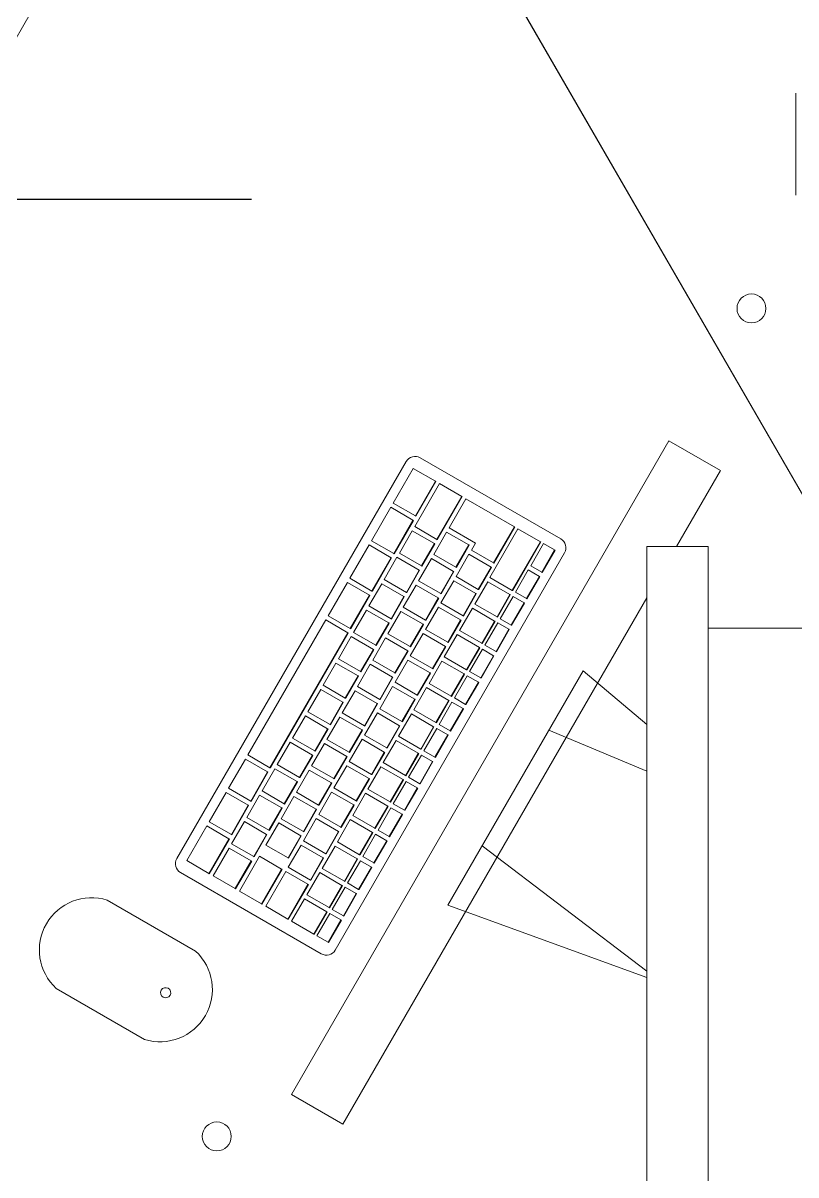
# Model space of a CAD drawing. Header units: millimetres. Extents: x 155920 to 295199, y -4084 to 97293.
# Drawn here: x 182685 to 183166, y 23901 to 24618 of the extents above; entities that cross this region are included whole.
import ezdxf

# ---------------------------------------------------------------- set-up
doc = ezdxf.new("R2010")
doc.units = ezdxf.units.MM
doc.header["$MEASUREMENT"] = 0
for name, color, linetype, lineweight in [('A-GENM', 8, 'CONTINUOUS', 9), ('E-ELEC-EQPM', 8, 'CONTINUOUS', 9), ('I-FURN', 8, 'CONTINUOUS', 9)]:
    doc.layers.add(name, color=color, linetype=linetype, lineweight=lineweight)
doc.layers.add('Social Distancing', color=7, linetype='CONTINUOUS')

msp = doc.modelspace()

# ---------------------------------------------------------------- linework, layer by layer
at = {"layer": 'A-GENM'}
for p, q in [((183165.88, 24574.13), (183165.88, 24510.63)), ((182931.95, 24347.16), (183019.56, 24296.58)), ((182780.51, 24097.56), (182923.28, 24344.84)), ((182927.7, 24340.52), (182915.2, 24318.86)), ((182941.5, 24332.55), (182927.7, 24340.52)), ((182929, 24310.89), (182941.5, 24332.55)), ((182941.74, 24332.41), (182929.24, 24310.76)), ((182941.5, 24332.55), (182941.74, 24332.41)), ((182944.07, 24331.06), (182928.57, 24304.22)), ((182957.89, 24323.08), (182944.07, 24331.06)), ((182915.2, 24318.86), (182929, 24310.89)), ((182942.39, 24296.23), (182957.89, 24323.08)), ((182958.13, 24322.94), (182942.63, 24296.1)), ((182960.46, 24321.6), (182949.96, 24303.41)), ((182957.89, 24323.08), (182958.13, 24322.94)), ((182990.68, 24304.15), (182960.46, 24321.6)), ((182913.7, 24316.27), (182901.7, 24295.48)), ((182927.5, 24308.3), (182913.7, 24316.27)), ((182929, 24310.89), (182929.24, 24310.76)), ((182915.5, 24287.51), (182927.5, 24308.3)), ((182927.74, 24308.16), (182915.74, 24287.37)), ((182927.5, 24308.3), (182927.74, 24308.16)), ((182928.57, 24304.22), (182942.39, 24296.23)), ((182977.68, 24281.64), (182990.68, 24304.15)), ((182990.92, 24304.02), (182977.92, 24281.5)), ((182990.68, 24304.15), (182990.92, 24304.02)), ((182927.07, 24301.62), (182919.07, 24287.76)), ((182940.89, 24293.64), (182927.07, 24301.62)), ((182948.46, 24300.81), (182940.46, 24286.96)), ((182962.29, 24292.83), (182948.46, 24300.81)), ((182949.96, 24303.41), (182966.36, 24293.95)), ((182992.77, 24302.95), (182975.27, 24272.64)), ((183006.83, 24294.83), (182992.77, 24302.95)), ((182900.2, 24292.88), (182888.2, 24272.1)), ((182914, 24284.91), (182900.2, 24292.88)), ((182901.7, 24295.48), (182915.5, 24287.51)), ((182932.89, 24279.78), (182940.89, 24293.64)), ((182941.13, 24293.5), (182933.13, 24279.64)), ((182940.89, 24293.64), (182941.13, 24293.5)), ((182942.39, 24296.23), (182942.63, 24296.1)), ((182954.29, 24278.98), (182962.29, 24292.83)), ((182962.53, 24292.69), (182954.53, 24278.84)), ((182962.29, 24292.83), (182962.53, 24292.69)), ((182966.36, 24293.95), (182963.86, 24289.62)), ((182963.86, 24289.62), (182977.68, 24281.64)), ((182989.33, 24264.52), (183006.83, 24294.83)), ((183007.07, 24294.69), (182989.57, 24264.38)), ((183008.78, 24293.7), (183000.78, 24279.84)), ((183006.83, 24294.83), (183007.07, 24294.69)), ((183007.7, 24275.85), (183015.7, 24289.71)), ((183015.94, 24289.57), (183007.94, 24275.71)), ((183015.7, 24289.71), (183008.78, 24293.7)), ((183015.7, 24289.71), (183015.94, 24289.57)), ((183021.89, 24287.91), (182879.12, 24040.63)), ((182902, 24264.13), (182914, 24284.91)), ((182914.24, 24284.78), (182902.24, 24263.99)), ((182917.57, 24285.16), (182909.57, 24271.31)), ((182914, 24284.91), (182914.24, 24284.78)), ((182915.5, 24287.51), (182915.74, 24287.37)), ((182931.39, 24277.18), (182917.57, 24285.16)), ((182919.07, 24287.76), (182932.89, 24279.78)), ((182938.96, 24284.36), (182930.96, 24270.5)), ((182952.79, 24276.38), (182938.96, 24284.36)), ((182940.46, 24286.96), (182954.29, 24278.98)), ((182962.36, 24287.02), (182954.36, 24273.16)), ((182976.18, 24279.04), (182962.36, 24287.02)), ((182923.39, 24263.33), (182931.39, 24277.18)), ((182931.63, 24277.04), (182923.63, 24263.19)), ((182931.39, 24277.18), (182931.63, 24277.04)), ((182932.89, 24279.78), (182933.13, 24279.64)), ((182944.79, 24262.52), (182952.79, 24276.38)), ((182953.03, 24276.24), (182945.03, 24262.38)), ((182952.79, 24276.38), (182953.03, 24276.24)), ((182954.29, 24278.98), (182954.53, 24278.84)), ((182968.18, 24265.18), (182976.18, 24279.04)), ((182976.42, 24278.9), (182968.42, 24265.04)), ((182976.18, 24279.04), (182976.42, 24278.9)), ((182977.68, 24281.64), (182977.92, 24281.5)), ((182999.28, 24277.25), (182991.28, 24263.39)), ((183006.2, 24273.26), (182999.28, 24277.25)), ((183000.78, 24279.84), (183007.7, 24275.85)), ((183007.7, 24275.85), (183007.94, 24275.71)), ((182886.7, 24269.5), (182874.7, 24248.72)), ((182900.5, 24261.53), (182886.7, 24269.5)), ((182888.2, 24272.1), (182902, 24264.13)), ((182908.07, 24268.71), (182900.07, 24254.85)), ((182921.89, 24260.73), (182908.07, 24268.71)), ((182909.57, 24271.31), (182923.39, 24263.33)), ((182929.46, 24267.9), (182921.46, 24254.05)), ((182943.29, 24259.92), (182929.46, 24267.9)), ((182930.96, 24270.5), (182944.79, 24262.52)), ((182952.86, 24270.57), (182944.86, 24256.71)), ((182966.68, 24262.58), (182952.86, 24270.57)), ((182954.36, 24273.16), (182968.18, 24265.18)), ((182974.01, 24269.9), (182966.01, 24256.04)), ((182987.83, 24261.92), (182974.01, 24269.9)), ((182975.27, 24272.64), (182989.33, 24264.52)), ((182998.2, 24259.4), (183006.2, 24273.26)), ((183006.44, 24273.12), (182998.44, 24259.26)), ((183006.2, 24273.26), (183006.44, 24273.12)), ((182888.5, 24240.75), (182900.5, 24261.53)), ((182900.74, 24261.39), (182888.74, 24240.61)), ((182900.5, 24261.53), (182900.74, 24261.39)), ((182902, 24264.13), (182902.24, 24263.99)), ((182913.89, 24246.87), (182921.89, 24260.73)), ((182921.89, 24260.73), (182922.13, 24260.59)), ((182923.39, 24263.33), (182923.63, 24263.19)), ((182944.79, 24262.52), (182945.03, 24262.38)), ((182958.68, 24248.73), (182966.68, 24262.58)), ((182966.92, 24262.45), (182958.92, 24248.59)), ((182966.68, 24262.58), (182966.92, 24262.45)), ((182968.18, 24265.18), (182968.42, 24265.04)), ((182979.83, 24248.06), (182987.83, 24261.92)), ((182988.07, 24261.78), (182980.07, 24247.92)), ((182989.78, 24260.79), (182981.78, 24246.93)), ((182987.83, 24261.92), (182988.07, 24261.78)), ((182989.33, 24264.52), (182989.57, 24264.38)), ((182996.7, 24256.8), (182989.78, 24260.79)), ((182991.28, 24263.39), (182998.2, 24259.4)), ((182900.07, 24254.85), (182913.89, 24246.87)), ((182922.13, 24260.59), (182914.13, 24246.73)), ((182921.46, 24254.05), (182935.29, 24246.07)), ((182935.29, 24246.07), (182943.29, 24259.92)), ((182943.36, 24254.11), (182935.36, 24240.25)), ((182943.53, 24259.79), (182935.53, 24245.93)), ((182943.29, 24259.92), (182943.53, 24259.79)), ((182957.18, 24246.13), (182943.36, 24254.11)), ((182944.86, 24256.71), (182958.68, 24248.73)), ((182966.01, 24256.04), (182979.83, 24248.06)), ((182988.7, 24242.94), (182996.7, 24256.8)), ((182996.94, 24256.66), (182988.94, 24242.81)), ((182996.7, 24256.8), (182996.94, 24256.66)), ((182998.2, 24259.4), (182998.44, 24259.26)), ((182874.7, 24248.72), (182888.5, 24240.75)), ((182898.57, 24252.25), (182890.57, 24238.4)), ((182912.39, 24244.27), (182898.57, 24252.25)), ((182919.96, 24251.45), (182911.96, 24237.59)), ((182913.89, 24246.87), (182914.13, 24246.73)), ((182933.79, 24243.47), (182919.96, 24251.45)), ((182964.51, 24253.45), (182956.51, 24239.59)), ((182958.68, 24248.73), (182958.92, 24248.59)), ((182978.33, 24245.47), (182964.51, 24253.45)), ((182979.83, 24248.06), (182980.07, 24247.92)), ((182981.78, 24246.93), (182988.7, 24242.94)), ((182873.2, 24246.12), (182824.7, 24162.11)), ((182887, 24238.15), (182873.2, 24246.12)), ((182888.5, 24240.75), (182888.74, 24240.61)), ((182904.39, 24230.42), (182912.39, 24244.27)), ((182912.63, 24244.14), (182904.63, 24230.28)), ((182912.39, 24244.27), (182912.63, 24244.14)), ((182925.79, 24229.61), (182933.79, 24243.47)), ((182934.03, 24243.33), (182926.03, 24229.48)), ((182933.79, 24243.47), (182934.03, 24243.33)), ((182935.29, 24246.07), (182935.53, 24245.93)), ((182935.36, 24240.25), (182949.18, 24232.27)), ((182949.18, 24232.27), (182957.18, 24246.13)), ((182957.42, 24245.99), (182949.42, 24232.14)), ((182956.51, 24239.59), (182970.33, 24231.61)), ((182957.18, 24246.13), (182957.42, 24245.99)), ((182970.33, 24231.61), (182978.33, 24245.47)), ((182978.57, 24245.33), (182970.57, 24231.47)), ((182980.28, 24244.34), (182972.28, 24230.48)), ((182978.33, 24245.47), (182978.57, 24245.33)), ((182979.2, 24226.49), (182987.2, 24240.35)), ((182987.44, 24240.21), (182979.44, 24226.35)), ((182987.2, 24240.35), (182980.28, 24244.34)), ((182987.2, 24240.35), (182987.44, 24240.21)), ((182988.7, 24242.94), (182988.94, 24242.81)), ((182838.5, 24154.14), (182887, 24238.15)), ((182887.24, 24238.01), (182838.74, 24154.01)), ((182889.07, 24235.8), (182881.07, 24221.94)), ((182887, 24238.15), (182887.24, 24238.01)), ((182902.89, 24227.82), (182889.07, 24235.8)), ((182890.57, 24238.4), (182904.39, 24230.42)), ((182910.46, 24235), (182902.46, 24221.14)), ((182924.29, 24227.02), (182910.46, 24235)), ((182911.96, 24237.59), (182925.79, 24229.61)), ((182933.86, 24237.66), (182925.86, 24223.8)), ((182947.68, 24229.68), (182933.86, 24237.66)), ((182955.01, 24236.99), (182947.01, 24223.13)), ((182949.18, 24232.27), (182949.42, 24232.14)), ((182968.83, 24229.01), (182955.01, 24236.99)), ((182894.89, 24213.96), (182902.89, 24227.82)), ((182903.13, 24227.68), (182895.13, 24213.82)), ((182902.89, 24227.82), (182903.13, 24227.68)), ((182904.39, 24230.42), (182904.63, 24230.28)), ((182916.29, 24213.16), (182924.29, 24227.02)), ((182924.53, 24226.88), (182916.53, 24213.02)), ((182924.29, 24227.02), (182924.53, 24226.88)), ((182925.79, 24229.61), (182926.03, 24229.48)), ((182939.68, 24215.82), (182947.68, 24229.68)), ((182947.92, 24229.54), (182939.92, 24215.68)), ((182947.68, 24229.68), (182947.92, 24229.54)), ((182960.83, 24215.15), (182968.83, 24229.01)), ((182969.07, 24228.87), (182961.07, 24215.02)), ((182970.78, 24227.88), (182962.78, 24214.03)), ((182968.83, 24229.01), (182969.07, 24228.87)), ((182970.33, 24231.61), (182970.57, 24231.47)), ((182977.7, 24223.89), (182970.78, 24227.88)), ((182972.28, 24230.48), (182979.2, 24226.49)), ((182979.2, 24226.49), (182979.44, 24226.35)), ((182879.57, 24219.34), (182871.57, 24205.49)), ((182893.39, 24211.36), (182879.57, 24219.34)), ((182881.07, 24221.94), (182894.89, 24213.96)), ((182900.96, 24218.54), (182892.96, 24204.68)), ((182914.79, 24210.56), (182900.96, 24218.54)), ((182902.46, 24221.14), (182916.29, 24213.16)), ((182924.36, 24221.2), (182916.36, 24207.35)), ((182938.18, 24213.22), (182924.36, 24221.2)), ((182925.86, 24223.8), (182939.68, 24215.82)), ((182945.51, 24220.54), (182937.51, 24206.68)), ((182959.33, 24212.56), (182945.51, 24220.54)), ((182947.01, 24223.13), (182960.83, 24215.15)), ((182969.7, 24210.04), (182977.7, 24223.89)), ((182977.94, 24223.75), (182969.94, 24209.9)), ((182977.7, 24223.89), (182977.94, 24223.75)), ((182885.39, 24197.51), (182893.39, 24211.36)), ((182893.63, 24211.23), (182885.63, 24197.37)), ((182893.39, 24211.36), (182893.63, 24211.23)), ((182894.89, 24213.96), (182895.13, 24213.82)), ((182906.79, 24196.7), (182914.79, 24210.56)), ((182915.03, 24210.42), (182907.03, 24196.57)), ((182914.79, 24210.56), (182915.03, 24210.42)), ((182916.29, 24213.16), (182916.53, 24213.02)), ((182930.18, 24199.36), (182938.18, 24213.22)), ((182938.42, 24213.08), (182930.42, 24199.23)), ((182938.18, 24213.22), (182938.42, 24213.08)), ((182939.68, 24215.82), (182939.92, 24215.68)), ((182951.33, 24198.7), (182959.33, 24212.56)), ((182959.57, 24212.42), (182951.57, 24198.56)), ((182961.28, 24211.43), (182953.28, 24197.57)), ((182959.33, 24212.56), (182959.57, 24212.42)), ((182960.83, 24215.15), (182961.07, 24215.02)), ((182968.2, 24207.44), (182961.28, 24211.43)), ((182962.78, 24214.03), (182969.7, 24210.04)), ((182871.57, 24205.49), (182885.39, 24197.51)), ((182892.96, 24204.68), (182906.79, 24196.7)), ((182914.86, 24204.75), (182906.86, 24190.89)), ((182928.68, 24196.77), (182914.86, 24204.75)), ((182916.36, 24207.35), (182930.18, 24199.36)), ((182936.01, 24204.08), (182928.01, 24190.23)), ((182949.83, 24196.1), (182936.01, 24204.08)), ((182937.51, 24206.68), (182951.33, 24198.7)), ((182960.2, 24193.58), (182968.2, 24207.44)), ((182968.44, 24207.3), (182960.44, 24193.44)), ((182968.2, 24207.44), (182968.44, 24207.3)), ((182969.7, 24210.04), (182969.94, 24209.9)), ((182870.07, 24202.89), (182862.07, 24189.03)), ((182883.89, 24194.91), (182870.07, 24202.89)), ((182891.46, 24202.09), (182883.46, 24188.23)), ((182885.39, 24197.51), (182885.63, 24197.37)), ((182905.29, 24194.11), (182891.46, 24202.09)), ((182906.79, 24196.7), (182907.03, 24196.57)), ((182920.68, 24182.91), (182928.68, 24196.77)), ((182928.92, 24196.63), (182920.92, 24182.77)), ((182928.68, 24196.77), (182928.92, 24196.63)), ((182930.18, 24199.36), (182930.42, 24199.23)), ((182941.83, 24182.25), (182949.83, 24196.1)), ((182949.83, 24196.1), (182950.07, 24195.96)), ((182951.33, 24198.7), (182951.57, 24198.56)), ((182953.28, 24197.57), (182960.2, 24193.58)), ((182862.07, 24189.03), (182875.89, 24181.05)), ((182875.89, 24181.05), (182883.89, 24194.91)), ((182884.13, 24194.77), (182876.13, 24180.92)), ((182883.89, 24194.91), (182884.13, 24194.77)), ((182897.29, 24180.25), (182905.29, 24194.11)), ((182905.53, 24193.97), (182897.53, 24180.11)), ((182905.29, 24194.11), (182905.53, 24193.97)), ((182906.86, 24190.89), (182920.68, 24182.91)), ((182928.01, 24190.23), (182941.83, 24182.25)), ((182950.07, 24195.96), (182942.07, 24182.11)), ((182951.78, 24194.97), (182943.78, 24181.12)), ((182950.7, 24177.13), (182958.7, 24190.98)), ((182958.94, 24190.84), (182950.94, 24176.99)), ((182958.7, 24190.98), (182951.78, 24194.97)), ((182958.7, 24190.98), (182958.94, 24190.84)), ((182960.2, 24193.58), (182960.44, 24193.44)), ((182860.57, 24186.44), (182852.57, 24172.58)), ((182874.39, 24178.46), (182860.57, 24186.44)), ((182881.96, 24185.63), (182873.96, 24171.78)), ((182895.79, 24177.65), (182881.96, 24185.63)), ((182883.46, 24188.23), (182897.29, 24180.25)), ((182905.36, 24188.29), (182897.36, 24174.44)), ((182919.18, 24180.31), (182905.36, 24188.29)), ((182926.51, 24187.63), (182918.51, 24173.77)), ((182920.68, 24182.91), (182920.92, 24182.77)), ((182940.33, 24179.65), (182926.51, 24187.63)), ((182941.83, 24182.25), (182942.07, 24182.11)), ((182866.39, 24164.6), (182874.39, 24178.46)), ((182874.63, 24178.32), (182866.63, 24164.46)), ((182874.39, 24178.46), (182874.63, 24178.32)), ((182875.89, 24181.05), (182876.13, 24180.92)), ((182887.79, 24163.8), (182895.79, 24177.65)), ((182896.03, 24177.51), (182888.03, 24163.66)), ((182895.79, 24177.65), (182896.03, 24177.51)), ((182897.29, 24180.25), (182897.53, 24180.11)), ((182911.18, 24166.46), (182919.18, 24180.31)), ((182919.42, 24180.17), (182911.42, 24166.32)), ((182919.18, 24180.31), (182919.42, 24180.17)), ((182932.33, 24165.79), (182940.33, 24179.65)), ((182940.57, 24179.51), (182932.57, 24165.65)), ((182942.28, 24178.52), (182934.28, 24164.66)), ((182940.33, 24179.65), (182940.57, 24179.51)), ((182949.2, 24174.53), (182942.28, 24178.52)), ((182943.78, 24181.12), (182950.7, 24177.13)), ((182950.7, 24177.13), (182950.94, 24176.99)), ((182851.07, 24169.98), (182843.07, 24156.13)), ((182864.89, 24162), (182851.07, 24169.98)), ((182852.57, 24172.58), (182866.39, 24164.6)), ((182872.46, 24169.18), (182864.46, 24155.32)), ((182886.29, 24161.2), (182872.46, 24169.18)), ((182873.96, 24171.78), (182887.79, 24163.8)), ((182895.86, 24171.84), (182887.86, 24157.98)), ((182909.68, 24163.86), (182895.86, 24171.84)), ((182897.36, 24174.44), (182911.18, 24166.46)), ((182917.01, 24171.17), (182909.01, 24157.32)), ((182930.83, 24163.19), (182917.01, 24171.17)), ((182918.51, 24173.77), (182932.33, 24165.79)), ((182941.2, 24160.67), (182949.2, 24174.53)), ((182949.44, 24174.39), (182941.44, 24160.53)), ((182949.2, 24174.53), (182949.44, 24174.39)), ((182824.7, 24162.11), (182838.5, 24154.14)), ((182856.89, 24148.14), (182864.89, 24162)), ((182865.13, 24161.86), (182857.13, 24148.01)), ((182864.89, 24162), (182865.13, 24161.86)), ((182866.39, 24164.6), (182866.63, 24164.46)), ((182878.29, 24147.34), (182886.29, 24161.2)), ((182886.53, 24161.06), (182878.53, 24147.2)), ((182886.29, 24161.2), (182886.53, 24161.06)), ((182887.79, 24163.8), (182888.03, 24163.66)), ((182901.68, 24150), (182909.68, 24163.86)), ((182909.92, 24163.72), (182901.92, 24149.86)), ((182909.68, 24163.86), (182909.92, 24163.72)), ((182911.18, 24166.46), (182911.42, 24166.32)), ((182922.83, 24149.34), (182930.83, 24163.19)), ((182931.07, 24163.05), (182923.07, 24149.2)), ((182932.78, 24162.06), (182924.78, 24148.21)), ((182930.83, 24163.19), (182931.07, 24163.05)), ((182932.33, 24165.79), (182932.57, 24165.65)), ((182939.7, 24158.07), (182932.78, 24162.06)), ((182934.28, 24164.66), (182941.2, 24160.67)), ((182941.2, 24160.67), (182941.44, 24160.53)), ((182823.2, 24159.52), (182812.7, 24141.33)), ((182837, 24151.55), (182823.2, 24159.52)), ((182841.57, 24153.53), (182833.57, 24139.67)), ((182838.5, 24154.14), (182838.74, 24154.01)), ((182855.39, 24145.55), (182841.57, 24153.53)), ((182843.07, 24156.13), (182856.89, 24148.14)), ((182864.46, 24155.32), (182878.29, 24147.34)), ((182886.36, 24155.38), (182878.36, 24141.53)), ((182900.18, 24147.4), (182886.36, 24155.38)), ((182887.86, 24157.98), (182901.68, 24150)), ((182907.51, 24154.72), (182899.51, 24140.86)), ((182921.33, 24146.74), (182907.51, 24154.72)), ((182909.01, 24157.32), (182922.83, 24149.34)), ((182931.7, 24144.22), (182939.7, 24158.07)), ((182939.94, 24157.94), (182931.94, 24144.08)), ((182939.7, 24158.07), (182939.94, 24157.94)), ((182826.5, 24133.36), (182837, 24151.55)), ((182837.24, 24151.41), (182826.74, 24133.22)), ((182837, 24151.55), (182837.24, 24151.41)), ((182862.96, 24152.72), (182854.96, 24138.87)), ((182856.89, 24148.14), (182857.13, 24148.01)), ((182876.79, 24144.74), (182862.96, 24152.72)), ((182878.29, 24147.34), (182878.53, 24147.2)), ((182892.18, 24133.55), (182900.18, 24147.4)), ((182900.42, 24147.27), (182892.42, 24133.41)), ((182900.18, 24147.4), (182900.42, 24147.27)), ((182901.68, 24150), (182901.92, 24149.86)), ((182913.33, 24132.88), (182921.33, 24146.74)), ((182921.57, 24146.6), (182913.57, 24132.74)), ((182921.33, 24146.74), (182921.57, 24146.6)), ((182922.83, 24149.34), (182923.07, 24149.2)), ((182924.78, 24148.21), (182931.7, 24144.22)), ((182811.2, 24138.73), (182800.7, 24120.54)), ((182825, 24130.76), (182811.2, 24138.73)), ((182812.7, 24141.33), (182826.5, 24133.36)), ((182833.57, 24139.67), (182847.39, 24131.69)), ((182847.39, 24131.69), (182855.39, 24145.55)), ((182855.63, 24145.41), (182847.63, 24131.55)), ((182854.96, 24138.87), (182868.79, 24130.89)), ((182855.39, 24145.55), (182855.63, 24145.41)), ((182868.79, 24130.89), (182876.79, 24144.74)), ((182876.86, 24138.93), (182868.86, 24125.07)), ((182877.03, 24144.6), (182869.03, 24130.75)), ((182876.79, 24144.74), (182877.03, 24144.6)), ((182890.68, 24130.95), (182876.86, 24138.93)), ((182878.36, 24141.53), (182892.18, 24133.55)), ((182899.51, 24140.86), (182913.33, 24132.88)), ((182923.28, 24145.61), (182915.28, 24131.75)), ((182922.2, 24127.76), (182930.2, 24141.62)), ((182930.44, 24141.48), (182922.44, 24127.62)), ((182930.2, 24141.62), (182923.28, 24145.61)), ((182930.2, 24141.62), (182930.44, 24141.48)), ((182931.7, 24144.22), (182931.94, 24144.08)), ((182832.07, 24137.07), (182824.07, 24123.22)), ((182826.5, 24133.36), (182826.74, 24133.22)), ((182845.89, 24129.09), (182832.07, 24137.07)), ((182853.46, 24136.27), (182845.46, 24122.41)), ((182847.39, 24131.69), (182847.63, 24131.55)), ((182867.29, 24128.29), (182853.46, 24136.27)), ((182898.01, 24138.26), (182890.01, 24124.41)), ((182892.18, 24133.55), (182892.42, 24133.41)), ((182911.83, 24130.28), (182898.01, 24138.26)), ((182913.33, 24132.88), (182913.57, 24132.74)), ((182915.28, 24131.75), (182922.2, 24127.76)), ((182814.5, 24112.58), (182825, 24130.76)), ((182825.24, 24130.62), (182814.74, 24112.44)), ((182825, 24130.76), (182825.24, 24130.62)), ((182837.89, 24115.24), (182845.89, 24129.09)), ((182846.13, 24128.95), (182838.13, 24115.1)), ((182845.89, 24129.09), (182846.13, 24128.95)), ((182859.29, 24114.43), (182867.29, 24128.29)), ((182867.53, 24128.15), (182859.53, 24114.29)), ((182867.29, 24128.29), (182867.53, 24128.15)), ((182868.79, 24130.89), (182869.03, 24130.75)), ((182868.86, 24125.07), (182882.68, 24117.09)), ((182882.68, 24117.09), (182890.68, 24130.95)), ((182890.92, 24130.81), (182882.92, 24116.95)), ((182890.01, 24124.41), (182903.83, 24116.43)), ((182890.68, 24130.95), (182890.92, 24130.81)), ((182903.83, 24116.43), (182911.83, 24130.28)), ((182912.07, 24130.15), (182904.07, 24116.29)), ((182913.78, 24129.16), (182905.78, 24115.3)), ((182911.83, 24130.28), (182912.07, 24130.15)), ((182912.7, 24111.31), (182920.7, 24125.16)), ((182920.94, 24125.03), (182912.94, 24111.17)), ((182920.7, 24125.16), (182913.78, 24129.16)), ((182920.7, 24125.16), (182920.94, 24125.03)), ((182922.2, 24127.76), (182922.44, 24127.62)), ((182799.2, 24117.95), (182786.7, 24096.3)), ((182813, 24109.98), (182799.2, 24117.95)), ((182800.7, 24120.54), (182814.5, 24112.58)), ((182822.57, 24120.62), (182814.57, 24106.76)), ((182836.39, 24112.64), (182822.57, 24120.62)), ((182824.07, 24123.22), (182837.89, 24115.24)), ((182843.96, 24119.81), (182835.96, 24105.96)), ((182857.79, 24111.83), (182843.96, 24119.81)), ((182845.46, 24122.41), (182859.29, 24114.43)), ((182867.36, 24122.47), (182859.36, 24108.62)), ((182881.18, 24114.49), (182867.36, 24122.47)), ((182888.51, 24121.81), (182880.51, 24107.95)), ((182902.33, 24113.83), (182888.51, 24121.81)), ((182814.5, 24112.58), (182814.74, 24112.44)), ((182828.39, 24098.78), (182836.39, 24112.64)), ((182836.63, 24112.5), (182828.63, 24098.64)), ((182836.39, 24112.64), (182836.63, 24112.5)), ((182837.89, 24115.24), (182838.13, 24115.1)), ((182849.79, 24097.98), (182857.79, 24111.83)), ((182858.03, 24111.7), (182850.03, 24097.84)), ((182857.79, 24111.83), (182858.03, 24111.7)), ((182859.29, 24114.43), (182859.53, 24114.29)), ((182873.18, 24100.64), (182881.18, 24114.49)), ((182881.42, 24114.36), (182873.42, 24100.5)), ((182881.18, 24114.49), (182881.42, 24114.36)), ((182882.68, 24117.09), (182882.92, 24116.95)), ((182894.33, 24099.97), (182902.33, 24113.83)), ((182902.57, 24113.69), (182894.57, 24099.83)), ((182904.28, 24112.7), (182896.28, 24098.84)), ((182902.33, 24113.83), (182902.57, 24113.69)), ((182903.83, 24116.43), (182904.07, 24116.29)), ((182911.2, 24108.71), (182904.28, 24112.7)), ((182905.78, 24115.3), (182912.7, 24111.31)), ((182912.7, 24111.31), (182912.94, 24111.17)), ((182800.5, 24088.33), (182813, 24109.98)), ((182813.24, 24109.84), (182800.74, 24088.19)), ((182813.09, 24104.15), (182803.09, 24086.83)), ((182813, 24109.98), (182813.24, 24109.84)), ((182826.89, 24096.18), (182813.09, 24104.15)), ((182814.57, 24106.76), (182828.39, 24098.78)), ((182835.96, 24105.96), (182849.79, 24097.98)), ((182857.86, 24106.02), (182849.86, 24092.16)), ((182871.68, 24098.04), (182857.86, 24106.02)), ((182859.36, 24108.62), (182873.18, 24100.64)), ((182879.01, 24105.36), (182871.01, 24091.5)), ((182892.83, 24097.37), (182879.01, 24105.36)), ((182880.51, 24107.95), (182894.33, 24099.97)), ((182903.2, 24094.85), (182911.2, 24108.71)), ((182911.44, 24108.57), (182903.44, 24094.72)), ((182911.2, 24108.71), (182911.44, 24108.57)), ((182786.7, 24096.3), (182800.5, 24088.33)), ((182816.89, 24078.86), (182826.89, 24096.18)), ((182827.13, 24096.04), (182817.13, 24078.72)), ((182831.98, 24099.02), (182819.48, 24077.37)), ((182826.89, 24096.18), (182827.13, 24096.04)), ((182828.39, 24098.78), (182828.63, 24098.64)), ((182845.79, 24091.05), (182831.98, 24099.02)), ((182849.79, 24097.98), (182850.03, 24097.84)), ((182863.68, 24084.18), (182871.68, 24098.04)), ((182871.92, 24097.9), (182863.92, 24084.05)), ((182871.68, 24098.04), (182871.92, 24097.9)), ((182873.18, 24100.64), (182873.42, 24100.5)), ((182884.83, 24083.52), (182892.83, 24097.37)), ((182893.07, 24097.24), (182885.07, 24083.38)), ((182894.78, 24096.25), (182886.78, 24082.39)), ((182892.83, 24097.37), (182893.07, 24097.24)), ((182894.33, 24099.97), (182894.57, 24099.83)), ((182901.7, 24092.26), (182894.78, 24096.25)), ((182896.28, 24098.84), (182903.2, 24094.85)), ((182870.45, 24038.3), (182782.84, 24088.88)), ((182833.29, 24069.4), (182845.79, 24091.05)), ((182846.03, 24090.91), (182833.53, 24069.26)), ((182848.37, 24089.56), (182835.87, 24067.9)), ((182845.79, 24091.05), (182846.03, 24090.91)), ((182862.18, 24081.59), (182848.37, 24089.56)), ((182849.86, 24092.16), (182863.68, 24084.18)), ((182869.51, 24088.9), (182861.51, 24075.04)), ((182883.33, 24080.92), (182869.51, 24088.9)), ((182871.01, 24091.5), (182884.83, 24083.52)), ((182893.7, 24078.4), (182901.7, 24092.26)), ((182901.94, 24092.12), (182893.94, 24078.26)), ((182901.7, 24092.26), (182901.94, 24092.12)), ((182903.2, 24094.85), (182903.44, 24094.72)), ((182800.5, 24088.33), (182800.74, 24088.19)), ((182803.09, 24086.83), (182816.89, 24078.86)), ((182849.68, 24059.93), (182862.18, 24081.59)), ((182862.42, 24081.45), (182849.92, 24059.8)), ((182862.18, 24081.59), (182862.42, 24081.45)), ((182863.68, 24084.18), (182863.92, 24084.05)), ((182884.83, 24083.52), (182885.07, 24083.38)), ((182886.78, 24082.39), (182893.7, 24078.4)), ((182816.89, 24078.86), (182817.13, 24078.72)), ((182819.48, 24077.37), (182833.29, 24069.4)), ((182861.51, 24075.04), (182875.33, 24067.06)), ((182875.33, 24067.06), (182883.33, 24080.92)), ((182883.57, 24080.78), (182875.57, 24066.93)), ((182885.28, 24079.79), (182877.28, 24065.94)), ((182883.33, 24080.92), (182883.57, 24080.78)), ((182884.2, 24061.94), (182892.2, 24075.8)), ((182892.44, 24075.66), (182884.44, 24061.81)), ((182892.2, 24075.8), (182885.28, 24079.79)), ((182892.2, 24075.8), (182892.44, 24075.66)), ((182893.7, 24078.4), (182893.94, 24078.26)), ((182792.21, 24040), (182737.22, 24071.75)), ((182833.29, 24069.4), (182833.53, 24069.26)), ((182835.87, 24067.9), (182849.68, 24059.93)), ((182860.01, 24072.45), (182852.01, 24058.59)), ((182873.83, 24064.47), (182860.01, 24072.45)), ((182875.33, 24067.06), (182875.57, 24066.93)), ((182849.68, 24059.93), (182849.92, 24059.8)), ((182865.83, 24050.61), (182873.83, 24064.47)), ((182874.07, 24064.33), (182866.07, 24050.47)), ((182875.78, 24063.34), (182867.78, 24049.48)), ((182873.83, 24064.47), (182874.07, 24064.33)), ((182882.7, 24059.35), (182875.78, 24063.34)), ((182877.28, 24065.94), (182884.2, 24061.94)), ((182884.2, 24061.94), (182884.44, 24061.81)), ((182852.01, 24058.59), (182865.83, 24050.61)), ((182874.7, 24045.49), (182882.7, 24059.35)), ((182882.94, 24059.21), (182874.94, 24045.35)), ((182882.7, 24059.35), (182882.94, 24059.21)), ((182865.83, 24050.61), (182866.07, 24050.47)), ((182867.78, 24049.48), (182874.7, 24045.49)), ((182874.7, 24045.49), (182874.94, 24045.35)), ((182705.47, 24016.76), (182760.46, 23985.01))]:
    msp.add_line(p, q, dxfattribs=at)
for centre, radius, start, end in [((182928.78, 24341.66), 6.35, 60, 150), ((183016.39, 24291.08), 6.35, 330, 60), ((182786.01, 24094.38), 6.35, 150, 240), ((182727.53, 24040.69), 32.54, 72.68038, 227.31962), ((182770.15, 24016.08), 32.54, 252.68038, 47.31962), ((182873.62, 24043.8), 6.35, 240, 330), ((182773.6, 24014.08), 3.16, 60, 240), ((182773.6, 24014.08), 3.16, 240, 60)]:
    msp.add_arc(centre, radius, start, end, dxfattribs=at)
at = {"layer": 'E-ELEC-EQPM'}
for p, q in [((183073.14, 24291.91), (183111.24, 24291.91)), ((183073.14, 23491.91), (183073.14, 24291.91)), ((183073.14, 23491.91), (183073.14, 24291.91)), ((183073.14, 24291.91), (183111.24, 24291.91)), ((183111.24, 24291.91), (183111.24, 24241.11)), ((183111.24, 24291.91), (183111.24, 23491.91)), ((183111.24, 24241.11), (183203.14, 24241.11)), ((183111.24, 24241.11), (183203.14, 24241.11))]:
    msp.add_line(p, q, dxfattribs=at)
at = {"layer": 'I-FURN'}
for p, q in [((182843.17, 24890.07), (182268.21, 23894.14)), ((183398.2, 23928.8), (182843.17, 24890.07)), ((182843.17, 24890.07), (183398.2, 23928.8)), ((183086.79, 24357.74), (182851.84, 23950.79)), ((183118.9, 24339.2), (183086.79, 24357.74)), ((183091.6, 24291.91), (183118.9, 24339.2)), ((182883.95, 23932.25), (183073.14, 24259.94)), ((182949.23, 24068.68), (183033.39, 24214.45)), ((183033.39, 24214.45), (183073.14, 24181.09)), ((183012.09, 24177.57), (183073.14, 24152.01)), ((182970.53, 24105.57), (183073.14, 24027.43)), ((183073.14, 24023.62), (182949.23, 24068.68)), ((182883.95, 23932.25), (182851.84, 23950.79))]:
    msp.add_line(p, q, dxfattribs=at)
for centre, start, end in [((183138.19, 24440.08), 0, 180), ((183138.19, 24440.08), 180, 0), ((182805.41, 23924.62), 0, 180), ((182805.41, 23924.62), 180, 0)]:
    msp.add_arc(centre, 9, start, end, dxfattribs=at)
at = {"layer": 'Social Distancing'}
msp.add_line((182027.09, 24508.05), (182827.09, 24508.05), dxfattribs=at)
msp.add_circle((182427.09, 24508.05), 1000, dxfattribs=at)

doc.saveas('drawing.dxf')
